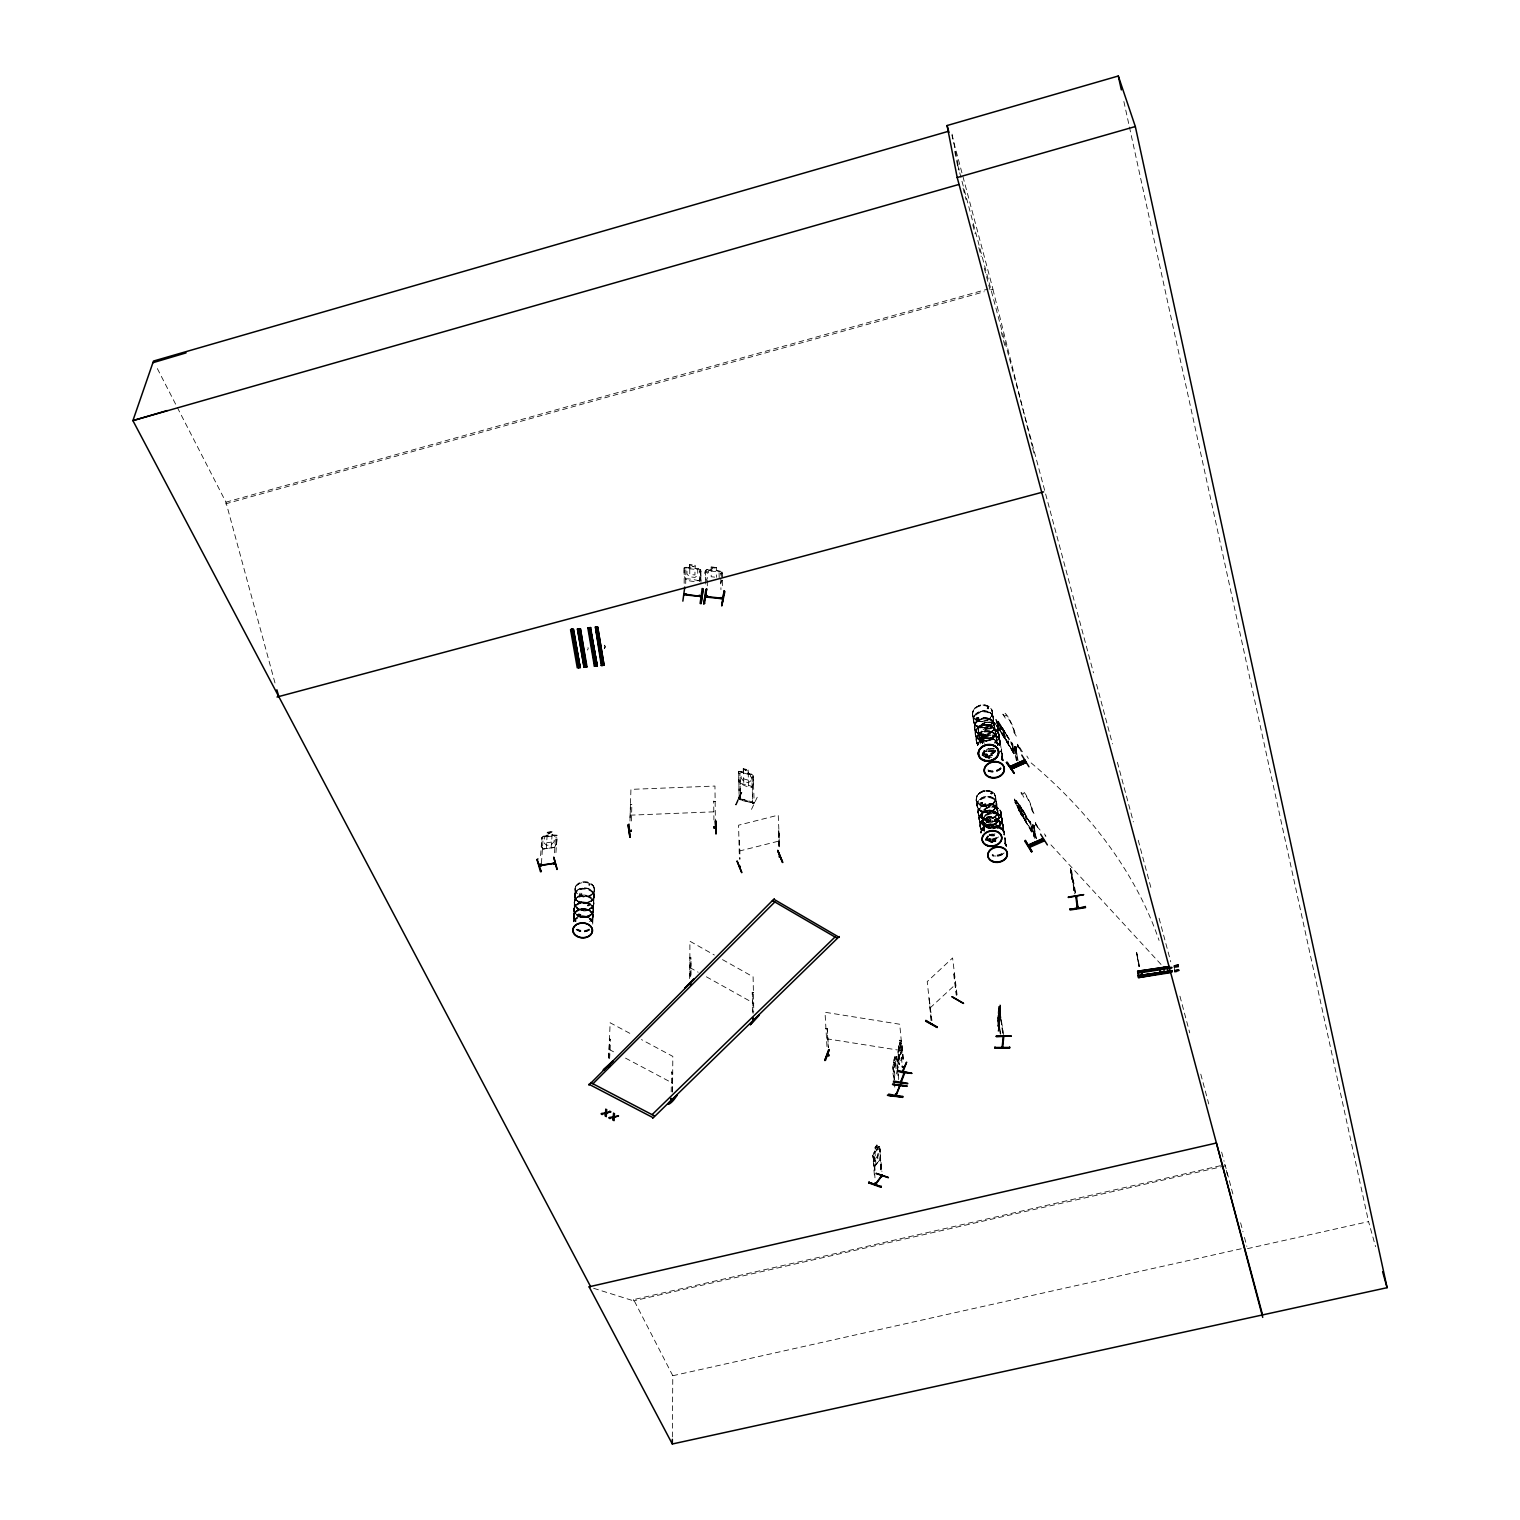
<?xml version="1.0" encoding="UTF-8"?>
<svg xmlns="http://www.w3.org/2000/svg" width="1520" height="1520" viewBox="0 0 1520 1520"><rect width="100%" height="100%" fill="white"/><g stroke="black" fill="none" stroke-linecap="round" stroke-linejoin="round"><path stroke-width="0.75" stroke-dasharray="5 3.75" d="M686.09 567.226L684.019 568.119L689.795 567.625L689.605 564.509L695.153 565.117L695.153 568.1M689.548 978.595L689.89 957.182L690.973 957.79L690.973 976.562M689.795 564.623L689.757 567.777L686.983 568.48L686.983 574.123L689.757 576.84L694.963 577.41L697.756 575.282L697.718 569.658L694.944 568.347L694.963 565.193M689.871 975.935L689.89 941.222L714.362 955.016M690.65 976.866L690.973 957.79M685.71 583.547L685.824 569.487L684.228 569.829L685.824 569.487M684.038 567.967L684 576.232L686.033 579.386L684.209 576.08M684.171 583.376L684.228 568.024M672.543 1092.158L672.828 1056.4L641.459 1039.566M672.353 1436.932L672.79 1375.733L633.631 1299.6L1225.044 1164.662L1233.423 1195.974M999.97 1008.995C1002.364 990.128 996.436 1049.199 998.716 1025.715L999.001 1028.166L1000.597 1013.707M671.175 1091.892L671.65 1071.999L672.695 1072.569L672.239 1092.462M998.507 1014.79L998.887 1022.276L999.457 1021.079M999.419 1014.904L1000.027 1004.777M1036.887 826.234L1040.991 831.155M1225.329 1165.878L633.593 1300.835L633.631 1299.6M999.628 1019.54L999.248 1011.921L998.393 1020.87M1019.806 747.517L1023.245 753.141M1030.94 830.148L1032.213 830.927L1030.313 822.567M631.427 820.99L631.864 804.479L630.42 804.536L629.945 820.591M901.588 1043.423L897.978 1051.422L899.156 1064.627L902.291 1056.666L902.405 1052.22M1032.289 831.725L1030.028 821.199L1030.978 831.117M629.983 821.028L630.933 789.374L714.951 786.049L715.369 819.907M897.37 1069.719L897.389 1065.292M608.836 1057.863L610.109 1022.751L633.099 1035.082M609.615 1058.737L610.603 1039.471L609.52 1038.882L608.532 1058.167M1013.517 753.73L1013.042 752.02M1013.479 752.951L1002.079 734.312L1014.239 753.407M1013.517 752.552L1012.035 744.344L1013.688 753.768M592.705 924.141L592.99 918.004L592.439 919.714M593.066 916.769L593.617 904.476A9.633 7.334 2.7 0 0 580.013 896.838A9.633 7.334 2.7 0 0 578.455 909.473A9.633 7.334 2.7 0 0 593.617 904.476M593.94 897.237A9.595 7.334 2.8 0 1 578.835 902.234A9.595 7.334 2.8 0 1 580.393 889.618A9.595 7.334 2.8 0 1 593.94 897.237L593.693 903.26A9.633 7.334 2.8 0 1 578.512 908.257A9.633 7.334 2.8 0 1 580.07 895.622A9.633 7.334 2.8 0 1 593.655 903.26L593.598 901.379M575.567 886.464L580.678 882.36A9.538 7.315 2.8 0 1 594.263 890.017L594.016 896.04A9.595 7.334 2.8 0 1 578.911 901.018A9.595 7.334 2.8 0 1 580.45 888.402A9.595 7.334 2.8 0 1 593.997 896.04L593.921 894.159M588.734 905.502L587.575 905.445M589.076 885.286L590.045 884.526M999.381 1014.657L999.438 1022.39L1000.331 1013.764M578.797 915.249C577.961 912.228 582.483 915.648 579.69 915.173M579.709 893.228L580.298 894.501M573.667 916.275L573.344 922.412A9.728 7.353 2.6 0 1 582.635 915.895A9.728 7.353 2.6 0 1 592.61 922.222M573.762 915.04L574.408 902.747L574.522 904.647M574.503 901.531L574.807 895.508M574.902 894.311L575.263 888.288M555.94 852.625L557.137 835.221L551.95 834.898M556.605 843.961L557.175 835.354M554.534 852.815L555.446 836.988L556.947 837.216L555.446 836.988M551.114 847.913L552.349 831.573L547.276 832.276L547.086 835.601L541.899 837.292L540.512 856.957M546.345 848.559L547.276 832.276M972.477 712.139C970.767 723.672 990.128 724.489 992.408 714.248M541.443 863.379L543.077 838.736L541.69 838.926L543.077 838.736M973.503 717.953L974.377 726.902L974.529 724.888M978.785 717.687L978.12 719.682L976.182 718.276M975.194 734.122L975.346 731.633M977.645 719.093L976.087 718.371M976.98 719.15L977.037 717.592M543.818 836.057L541.937 837.425L541.481 846.032L542.944 848.92M976.277 739.993L976.448 737.846M978.538 718.618L978.272 717.516L977.626 718.979M980.894 741.665L979.013 737.485L980.096 732.963M978.994 737.409L979.298 734.863M979.469 737.903L979.963 738.967M980.115 738.739L980.875 737.067M994.194 793.383C1003.485 815.024 959.196 804.346 982.775 791.008M999.02 745.712A9.994 7.999 -9.3 0 0 992.009 734.692A9.994 7.999 -9.3 0 0 980.172 743.812L980.343 741.817M980.951 737.295L981.122 738.948M981.825 735.509L982.585 734.578L981.901 735.832M976.999 805.657L977.17 803.605M981.445 737.466L981.445 739.328L979.374 738.948M983.649 735.832L982.376 734.939M977.322 803.206L977.151 805.22L976.429 799.824M982.452 735.775L983.649 734.103M978.329 810.255L978.158 812.269L977.303 806.303L977.816 808.203M983.668 736.06L983.763 734.635M988.456 707.636L988 708.966L987.772 707.769M978.994 819.47L979.127 817.114M980.837 803.738L981.483 802.427M988.076 708.567L987.848 707.503L987.107 708.529M988.304 708.396L987.658 707.598L988.19 708.738M979.906 825.911L980.989 821.655M980.039 825.455L980.21 823.422M986.176 755.991L985.834 754.623M981.844 802.465L981.996 803.814M981.255 830.623L980.951 833.112L982.034 828.856M987.221 755.516L985.853 754.072M986.898 755.839L986.499 754.129M983.858 822.624C989.216 823.821 978.595 826.861 982.927 819.223M991.819 728.289L990.147 728.118L991.762 727.567M982.737 823.365L984.466 825.702M990.546 727.7L991.61 727.434M983.991 823.916L983.326 822.909L982.775 823.973M983.649 828.723L983.953 826.291M992.37 714.248C993.947 707.085 984.903 703.057 979.108 705.47M985.359 819.47C989.197 815.062 987.829 823.65 985.473 819.071M992.769 725.268L993.966 724.489M985.131 823.593L984.352 822.453M993.244 720.898L993.567 718.333A10.165 8.208 -9.3 0 0 977.759 713.051A10.165 8.208 -9.3 0 0 978.937 727.225A10.165 8.208 -9.3 0 0 993.51 718.466M985.796 818.539L986.1 819.755M993.111 724.774L993.776 724.432M992.883 725.325L994.289 725.61L993.263 724.622M994.346 727.852L994.517 725.078M987.886 819.071L986.879 819.717M992.199 793.706L990.508 793.706L992.104 793.421M995.486 734.008L995.657 731.576M991.401 794.124L991.268 792.889M996.569 738.644L996.398 740.829L996.189 736.041L993.13 732.488M989.064 839.952L990.014 838.565M989.425 840.18L989.767 838.774M1139.601 966.378L1136.485 952.717L1139.24 966.568M1136.808 952.679L1138.176 962.027M982.49 723.52C1009.432 713.317 994.783 752.932 978.633 733.286M990.736 839.591L989.33 838.394M998.925 737.789L999.248 735.243M990.698 838.869L990.318 840.579L988.494 839.819M996.189 810.065L996.968 809.172M996.531 805.999L996.702 803.985M1001.243 750.956L1001.414 748.79L1002.117 754.585M996.683 804.118A9.747 7.657 -8.6 0 1 982.718 812.326A9.747 7.657 -8.6 0 1 981.616 799.121A9.747 7.657 -8.6 0 1 996.683 804.118L997.709 809.723L996.531 810.103M997.291 809.609L996.474 809.172M997.595 813.048L997.12 808.07M1002.117 757.739L1002.44 755.212M998.887 817.019L997.899 821.351L994.498 824.6M999.628 826.234L999.951 823.802M1001.148 815.214C1002.649 807.196 991.591 804.213 986.043 808.051M1001.186 813.314A9.69 7.6 -8.7 0 1 987.278 821.446A9.69 7.6 -8.7 0 1 986.195 808.336A9.69 7.6 -8.7 0 1 1001.186 813.314C1001.661 827.602 973.636 822.111 984.143 809.552M1002.041 821.978L1002.345 819.584M1003.295 827.051L1003.124 829.046L1003.447 826.652M1004.245 835.088L1004.435 833.055M1005.176 842.27L1004.986 837.786M896.078 1068.769L895.185 1058.927M1070.479 868.813L1075.381 893.855M1070.631 868.623L1071.695 871.435L1071.03 870.466M1000.046 1006.126L1000.198 1009.28C998.944 997.595 996.778 1022.808 998.678 1024.537L999.495 1009.755L998.279 1021.497M998.317 1029.477L999.248 1008.14L999.571 1014.486L1000.293 1013.422M998.279 1022.675L997.728 1026.209M872.765 1155.276L874.475 1166.657L879.814 1159.836L880.194 1155.485M1000.274 1034.018L998.526 1019.673L1000.768 1034.018M1002.687 1033.296L999.685 1010.04L1003.637 1034.531M999.039 1019.673L998.412 1020.642M1000.198 1010.04L999.571 1011.028M1031.529 831.326L1020.528 813.561L1032.251 831.003M1030.066 822.7L1019.122 804.954L1030.123 823.403M1013.555 752.381L1012.681 744.059L1012.092 745.218M699.352 570.969L700.891 571.121L699.352 570.969L699.409 582.255M699.048 580.735C669.275 574.18 698.478 587.252 700.568 577.866M700.872 580.659L700.701 569.791L694.963 568.195M699.029 580.887L700.758 577.885M707.579 581.552C705.109 578.816 702.582 570.836 707.389 569.449L711.151 569.962L711.113 566.96M707.237 571.824L705.641 572.147L707.237 571.824L707.218 579.101M707.351 569.601L705.413 570.437M716.433 567.587L710.923 566.827L711.132 570.114L708.377 570.817L708.434 576.441M720.746 573.287L722.266 573.458L720.746 573.287L720.936 589.608M716.319 570.513L722.038 572.28L720.195 570.931M720.537 583.053L722.171 580.374M898.491 1045.798L899.764 1058.87L901.341 1051.365L899.916 1042.416L897.845 1053.569L898.795 1064.646M999.533 1025.544L998.83 1028.09L999.381 1025.677M274.987 682.955L225.948 502.17L155.648 365.275M575.016 888.364L575.605 886.464M575.415 892.582L574.921 897.408L574.826 895.451M574.237 902.063L574.997 899.802L574.484 901.683M574.275 913.33L574.503 919.828M578.208 914.299L578.037 914.964A9.614 7.315 2.7 0 0 593.313 910.157A9.614 7.315 2.7 0 0 579.728 902.557A9.614 7.315 2.7 0 0 578.17 915.135M578.968 915.382L578.645 914.223M588.506 884.773L589.722 884.963M587.917 905.426L589.171 905.369M575.035 888.402C574.484 900.733 598.842 898.586 593.655 886.274M593.921 892.088L594.491 890.188M879.548 1146.802L878.598 1146.479L872.822 1155.371L874.551 1177.677M593.978 897.104L593.408 898.966L594.206 896.724A9.747 7.448 2.8 0 0 580.355 889.086A9.747 7.448 2.8 0 0 578.778 901.911A9.747 7.448 2.8 0 0 594.111 896.838M593.066 906.186L593.655 904.343M592.933 912.684L593.56 910.518M827.146 1028.869L825.873 1028.66L827.146 1028.869L828.305 1047.717M894.083 1059.877L894.729 1056.78M898.909 1046.843L899.574 1043.727M896.686 1056.666C890.853 1058.262 892.278 1092.158 897.408 1069.757M896.192 1056.552L895.337 1058.946L894.919 1055.45L892.829 1066.603L894.14 1079.903M900.182 1045.893L900.885 1043.442M893.475 1067.762L894.634 1079.979M897.351 1068.522L896.876 1058.623L898.187 1067.667M898.301 1054.747L899.27 1064.722M902.215 1045.608L903.488 1059.041M901.113 1040.611L899.84 1040.402L901.113 1040.611L902.88 1059.44M998.469 1021.288L999.058 1019.825C997.329 1038.464 1001.49 1010.192 999.229 1018.172L999.286 1012.016L998.811 1013.251M972.439 712.139L974.776 708.149L979.127 705.508M973.351 718.276L974.301 716.034M975.327 722.969L975.042 730.094M975.365 731.918L976.182 729.524M977.246 735.927L976.125 740.43L977.911 744.572M978.31 743.014L977.341 745.275A10.317 8.246 -9.2 0 1 988.114 737.903A10.317 8.246 -9.2 0 1 997.728 745.085M981.141 739.917L980.191 742.159A10.146 8.132 -9.3 0 1 992.104 734.958A10.146 8.132 -9.3 0 1 1000.065 744.097M984.732 735.376L983.459 736.573L981.977 735.699M992.446 722.817L993.396 720.575M982.148 755.155L983.079 752.932M993.529 729.752L994.46 727.51L993.643 729.619M985.454 754.623L985.739 755.839M995.467 733.742L993.149 738.017M994.631 736.117L995.486 733.742M996.531 740.487L995.581 742.729A10.279 8.246 -9.2 0 0 992.484 732.469A10.279 8.246 -9.2 0 0 979.355 733.951A10.279 8.246 -9.2 0 0 977.987 744.61M998.127 739.67L999.077 737.447M977.17 803.548L978.082 801.439M979.089 808.488L978.006 812.725L979.887 816.81M980.362 804.156L982.642 803.396M982.642 803.814L982.186 802.37M1002.25 757.435L1001.319 759.62A10.222 8.151 -9.2 0 0 1000.692 751.412M979.108 817.114C981.483 809.191 994.46 807.443 998.355 814.967M979.146 817.399L979.944 815.119M991.667 793.497L992.028 793.744M982.794 819.546L983.687 817.456M985.017 823.46L984.58 822.491M983.82 826.633L984.713 824.524M988.095 819.603L987.677 818.482M995.752 807.804L996.037 801.04M985.739 839.838L986.651 837.729M996.816 814.853L997.747 812.744M988.342 839.344L989.197 838.508L988.76 839.496M998.716 819.071L996.417 822.871M999.742 825.949L998.83 828.039A9.994 7.809 -8.6 0 0 995.828 818.349A9.994 7.809 -8.6 0 0 983.041 819.774A9.994 7.809 -8.6 0 0 981.692 829.882M1001.262 823.764L1002.079 821.807M1001.281 823.764L1002.155 821.712M1002.345 830.832L1003.257 828.78M1016.367 748.733L1015.227 749.284M739.879 773.737L738.72 772.939L739.879 773.737L740.525 799.71L739.005 799.273M741.855 792.452L736.212 804.935M738.663 771.419L739.157 799.33L754.034 803.51L752.761 802.275M751.868 777.138L753.407 777.119L751.868 777.138L752.685 803.187M739.252 799.501L738.511 771.324L743.546 771.78L743.242 768.626L748.201 769.918L748.448 785.897M748.068 773.243L750.557 774.991L750.728 780.881L748.353 782.724L743.755 781.394L741.209 778.145L741.057 772.255L743.394 771.628M740.487 783.465C767.068 788.918 740.183 788.975 738.701 779.817M748.144 770.032L748.239 773.186L753.236 775.58L754.186 803.548L739.385 797.905M752.495 802.389C760.171 803.225 741.285 801.781 739.347 798.893M751.507 809.362L757.226 797.24M753.502 784.073L753.065 775.58L751.564 774.098M554.648 847.172L556.396 843.847L554.819 847.4L542.83 849.053L541.31 846.07M752.02 786.923L753.331 783.997M720.404 582.939L722.019 580.184M575.244 892.848L576.517 891.062M574.845 900.068L576.118 898.282M581.818 894.843L580.963 893.114M574.104 913.577L575.377 911.791M574.978 919.163L573.686 920.949A9.88 7.486 2.6 0 1 582.616 916.199A9.88 7.486 2.6 0 1 591.983 920.74M578.094 914.394L578.284 914.128M578.664 915.097L578.759 914.052M580.811 915.097L578.987 915.857L579.956 915.211M587.955 904.875L587.841 905.977L589.057 905.578M580.735 915.496L580.773 914.28M592.306 900.486L593.579 898.7M591.964 907.725L593.864 903.963L592.895 899.726M574.769 912.627C578.778 918.574 589.304 918.802 592.971 912.399C589.38 919.809 576.004 918.878 573.99 910.708M873.582 1156.53L874.969 1177.829M880.688 1169.792L879.681 1148.645L881.923 1171.407M976.22 718.048L977.512 717.535M881.125 1169.944L880.099 1148.797M976.22 729.771L977.664 727.605M980.172 743.812L979.469 737.523M875.995 1164.51L874.608 1147.961L876.869 1145.073L877.116 1148.36M874.741 1148.018L877.002 1145.111M875.083 1151.324L873.316 1153.224M878.693 1146.669L877.192 1148.607L878.275 1148.208L878.769 1154.364L875.729 1161.185L874.38 1159.988L873.905 1153.813L874.988 1151.305M875.026 1152.369L877.135 1149.652M875.52 1158.525L877.629 1155.827M874.342 1166.619L879.814 1159.836M874.513 1166.467L879.757 1159.798M985.777 754.3L985.416 755.345M979.944 802.921L982.281 802.408M979.982 815.366L983.402 812.136A9.785 7.657 -8.6 0 1 998.659 817.171A9.785 7.657 -8.6 0 1 984.637 825.398A9.785 7.657 -8.6 0 1 983.535 812.174M1174.333 970.254L1178.893 969.57L1179.102 971.47L1174.58 972.154M993.396 803.035L994.821 801.249M994.574 813.409L993.605 813.694M995.163 813.96L993.852 813.409M1174.485 971.584L1179.026 970.748L1178.304 964.725L1174.162 965.352L1174.751 970.919M1179.026 970.748L1174.447 970.976M1030.028 821.313L1029.534 822.472L1030.75 822.282M610.603 1039.471L609.216 1039.186M752.191 992.541L753.578 992.845L752.191 992.541L752.78 1013.707M671.65 1071.999L672.391 1072.854M1016.215 759.905L1014.524 748.144M1034.797 836.893L1032.536 826.481M1034.132 827.013L1032.935 824.714L1033.467 827.146M930.069 1007.969L955.776 984.219M953.686 974.016L956.232 995.011M931.095 1020.737L928.986 996.93L931.931 1020.566M1011.427 743.185L1011.617 744.249L1012.054 743.128M1012.111 744.021L1012.814 744.971L1000.711 725.838L1012.719 744.23L1014.182 753.54L1002.592 734.084M983.136 822.719L984.105 822.32M999.02 1006.525L999.058 1008.653M999.267 1027.938L997.88 1020.395M588.107 905.35L589.095 905.217M978.386 718.751L977.398 719.283M977.664 727.605L982.072 724.964M982.509 723.558L979.07 726.921L978.576 733.267M977.702 727.871C982.471 723.14 992.237 722.76 995.125 729.695M983.877 735.965L984.618 734.578M984.409 735.946L982.148 735.946M975.726 735.965L978.709 739.385L983.497 741.285A10.127 8.132 -9.2 0 1 977.322 728.745A10.127 8.132 -9.2 0 1 994.289 728.631A10.127 8.132 -9.2 0 1 986.157 741.19L993.035 737.542M991.173 739.594L993.187 738.036M987.145 755.44L985.682 755.516M984.105 809.514L986.062 808.089A9.69 7.6 -8.7 0 1 1001.148 813.086L1002.041 818.938A9.709 7.581 -8.7 0 1 988.114 827.089A9.709 7.581 -8.7 0 1 987.031 813.979A9.709 7.581 -8.7 0 1 1002.041 818.938L1001.566 817.057M997.139 809.837L997.443 809.913A9.766 7.657 -8.6 0 1 983.573 818.216A9.766 7.657 -8.6 0 1 982.471 804.973A9.766 7.657 -8.6 0 1 997.595 809.989M996.436 822.89L992.18 825.645M1034.189 827.127L1036.355 838.565M547.257 835.677L544.635 837.102L544.217 843.106L546.573 845.329L551.323 844.683L554.059 841.738L554.458 835.753L551.988 835.031M579.595 902.633L575.662 905.027L573.857 908.979C575.035 903.26 582.103 901.265 587.119 902.823M985.72 720.841L988.076 719.739M999.077 728.346L999.913 730.759L997.918 721.069L1007.342 736.022L1008.539 743.375L1007.114 736.041M998.412 721.354L1007.342 736.022M996.588 722.665L995.885 719.359L1003.067 730.018L1005.67 737.466C1002.155 736.478 991.857 713.222 998.07 723.159M580.412 915.534L579.386 915.743M998.583 726.294L996.379 722.475M981.141 738.72L979.621 738.454M991.135 739.309L986.119 740.981L980.932 740.43M987.145 756.029L986.081 756.276M1012.111 743.109L1012.168 745.332L1001.224 725.61M981.597 804.061L982.243 802.731M983.383 812.098C988.171 809.343 995.695 809.837 998.374 815.271M1014.486 799.007L1018.21 808.583L1023.986 816.411L1021.421 809.039L1014.429 799.292L1016.766 802.541M1014.847 802.237L1026.779 822.168L1025.525 814.682L1016.424 800.508L1018.609 810.179M1021.326 751.773L1017.393 744.344L1019.35 748.6L1019.502 746.947M1015.303 747.821L1015.493 748.885L1014.942 746.377L1018.172 760.323M1017.64 745.807L1017.792 744.173M1015.759 747.441L1014.163 748.163L1014.923 749.417L1016.538 748.695L1015.721 747.175L1017.83 759.183M1013.194 748.657L1018.742 746.377M986.499 818.444L986.461 819.983M1017.127 805.79L1017.64 807.899M987.164 819.983L986.993 818.273M1023.112 810.103L1025.525 814.682M989.007 828.191C993.776 825.474 1001.243 825.949 1003.922 831.326C1001.547 825.664 993.738 825.113 988.969 827.906A9.785 7.619 -8.6 0 1 999.894 827.298A9.785 7.619 -8.6 0 1 1004.055 834.917M1030.294 823.536L1019.616 804.726M1031.757 832.162L1021.022 813.333M1035.31 822.757L1039.129 829.863M1035.576 824.239L1035.709 822.586M1031.339 827.089L1036.621 824.486L1031.377 827.07M1033.752 825.797L1032.118 826.234L1032.916 827.678C1035.139 823.802 1031.605 836.589 1034.892 839.059M1036.184 838.793L1033.619 825.892L1035.424 837.596M738.606 771.552L751.507 774.231M225.948 502.17L988.038 289.028M225.473 503.88L984.181 291.764M991.04 289.845L992.921 289.332L992.598 287.755L951.9 135.204M739.195 851.086L779.361 840.959M778.772 846.583L778.753 830.357L778.924 847.001M739.48 840.275L740.088 859.104M672.79 1375.733L1244.861 1247.939M1247.464 1248.642L1368.551 1221.605L1375.581 1246.666M982.11 725.268L987.411 724.622M980.267 737.618L981.388 737.865M982.756 790.97L990.318 790.913L994.175 793.364M586.397 896.686L588.81 896.173M579.595 902.614C584.763 900.923 592.135 902.88 593.446 908.77M987.145 819.755L985.53 819.622M989.615 825.949L992.142 825.398M980.704 823.308L984.599 825.759L992.18 825.683M1070.745 871.644L1071.486 874.912M1071.676 877.534L1072.227 879.852L1070.384 867.939L1075.191 893.361M1074.051 890.473C1069.966 862.562 1076.103 900.809 1073.614 888.307M1073.12 881.771L1072.132 878.37M1136.485 952.717L1137.777 957.334M1138.385 962.559L1138.917 966.625M1173.896 965.77L1178.304 964.725M1173.934 966.017L1178.475 965.067L1178.665 966.986M1174.029 966.606L1178.551 965.865M1174.01 966.853L1178.57 966.112L1174.048 967.1M1174.143 967.689L1178.665 966.948M1174.371 970.501L1178.893 969.57M1174.447 971.337L1178.969 970.273M547.485 832.485L552.216 831.839M543.875 836.152L556.985 835.411M547.181 836.76L551.912 836.095M546.763 842.745L551.513 842.099M630.154 815.176L715.255 811.775M713.678 801.211L715.141 801.591L713.678 801.211L713.925 819.964M984.124 806.094L986.67 806.075M989.653 826.196L984.561 825.474L980.666 823.023M977.493 717.345L978.557 718.428M986.062 756.466L987.544 754.395M999.001 1006.373L997.842 1018.191L998.83 1028.166L997.728 1020.395M1000.122 1011.598L1000.331 1018.419M738.967 798.323L740.563 798.228M686.071 567.378L698.839 568.765M707.427 569.715L720.176 571.102M714.666 577.125L711.208 576.745L711.132 571.121L716.319 571.672L716.395 577.315M826.633 1038.768L902.234 1050.719M896.724 1056.514L898.719 1078.801M898.605 1062.423L899.308 1064.665M894.121 1062.1L894.976 1079.067M740.297 798.836L752.685 801.971M740.316 799.786L740.069 773.319M581.4 896.249L583.87 896.724M990.147 841.415L992.598 841.928M986.328 839.287L992.636 842.213A9.804 7.619 -8.6 0 1 986.48 839.287M977.322 719.587L976.163 718.58M987.373 724.356L993.947 727.776M743.679 778.867L748.277 780.178M743.527 772.958L748.106 774.288M593.617 1288.295L633.593 1300.835M879.624 1146.65L881.505 1171.255M587.119 902.88L589.399 903.792M988 840.427L990.204 841.662M985.112 820.496L987.24 821.484M983.478 823.859L984.333 825.55M995.847 807.006L997.975 807.994M980.97 740.734L976.98 738.15M609.14 1049.446L615.277 1052.695M625.518 1058.129L672.6 1083.133M689.871 967.613L698.136 972.211M706.382 976.809L753.863 1003.295M722.513 959.614L753.103 976.828L753.787 1011.959M689.567 957.486L690.65 958.113M1015.759 747.745L1017.469 759.183M1018.21 807.12L1019.996 808.678C1010.553 792.11 1027.786 817.019 1020.984 810.198L1023.644 816.392L1018.172 807.272M589.38 903.83L592.667 906.851M986.29 839.002L988.057 840.674M998.906 814.188L1002.326 819.489A9.842 7.695 -8.7 0 1 988.114 827.602A9.842 7.695 -8.7 0 1 987.012 814.302A9.842 7.695 -8.7 0 1 1002.231 819.337M996.436 818.33L998.184 819.793M994.441 805.182L997.367 808.488L996.208 806.683M993.377 798.133L995.087 799.596M985.34 756.219L985.321 755.459M984.542 756.542L982.737 754.756A10.07 8.037 -9.2 0 0 989.273 757.815M980.761 741.513L982.547 743.052M974.985 724.679L976.79 726.218M977.816 733.172L974.795 729.695M996.816 736.516L999.799 739.974L1000.046 744.724A9.994 7.999 -9.3 0 0 992.199 735.851A9.994 7.999 -9.3 0 0 980.514 742.881M994.232 739.556L996.056 741.114M999.628 744.477L995.657 741.912A10.032 7.999 -9.2 0 1 999.419 744.363M997.918 743.261L999.685 744.762A10.07 8.037 -9.2 0 0 995.619 742.273A10.279 8.246 -9.2 0 0 992.427 732.108A10.279 8.246 -9.2 0 0 979.298 733.59A10.279 8.246 -9.2 0 0 977.93 744.249M991.097 719.53L992.883 721.088M995.714 729.581L997.5 731.12M989.995 712.614L991.8 714.172M1050.966 844.873L1162.173 965.675M592.249 884.602L593.598 886.274L588.126 882.284L580.678 882.303A9.538 7.315 2.8 0 0 579.234 894.995A9.538 7.315 2.8 0 0 594.263 890.017M980.495 828.077L981.787 830.015M979.469 821.237L980.723 823.27L978.956 819.204M1004.758 842.973L1006.031 844.911M1005.86 844.721L1004.739 842.992A9.823 7.6 -8.6 0 1 1006.278 846.412L1005.347 840.427M978.88 809.761L977.037 805.752M999.172 826.861L1000.464 828.818A10.032 7.809 -8.5 0 0 988.988 824.277A10.032 7.809 -8.5 0 0 980.989 832.979M1001.604 822.586L1003.428 826.557M998.07 819.679L999.362 821.636M994.992 799.482L996.303 801.439M1018.476 810.179L1026.779 822.168L1025.316 814.72M976.942 738.131L975.175 733.837L975.745 736.231M976.714 742.672L978.063 744.743M973.769 722.76L975.137 724.831M995.904 740.962L997.823 745.218M997.614 744.724L996.569 738.796M1000.711 751.108L1001.889 752.97M1001.661 757.986L1003.01 760.076A10.26 8.151 -9.2 0 0 1001.775 758.157M998.45 737.903L999.59 739.746M994.783 733.894L996.151 735.984M996.284 720.803L997.386 723.919M991.648 714.02L992.997 716.091M1000.103 730.626L1008.539 743.375L999.932 730.702M992.75 720.936L994.099 723.026M997.538 731.158L998.678 733.02M997.348 730.949L998.925 734.654L998.051 729.41A9.88 7.942 -9.3 0 1 983.877 737.922A9.88 7.942 -9.3 0 1 982.756 724.185A9.88 7.942 -9.3 0 1 998.032 729.429M1034.493 826.994L1033.695 825.531L1035.709 837.748M1032.536 824.885L1033.847 826.975M1019.749 805.6L1030.788 823.327M1021.174 814.207L1032.251 831.953L1030.617 822.339M1044.487 833.891L1045.95 836.247M1035.956 824.068L1037.609 826.728M1002.079 734.312L1013.479 753.027M1017.393 744.344L1019.749 748.41M1014.543 746.567L1015.892 748.695M1026.855 756.048L1028.375 758.518M575.244 906.3L574.256 902.158M578.132 914.85L578.151 915.249A9.69 7.372 2.7 0 0 593.37 910.328A9.69 7.372 2.7 0 0 579.69 902.652A9.69 7.372 2.7 0 0 578.113 915.344M574.769 896.99L575.643 899.042M579.234 894.216L580.849 895.28L581.97 893.912M592.249 913.216L593.123 915.306M594.092 894.577L593.218 892.487L593.94 894.368M873.449 1164.073L874.475 1166.657M1013.308 748.638L1018.533 745.997M542.83 849.053L554.819 847.4M957.467 164.331L1093.469 672.828M1096.528 684.285L1112.469 743.907M1117.39 762.261L1133.331 821.883M1138.233 840.237L1151.723 890.682M1159.076 918.194L1170.742 961.78M1179.938 996.17L1189.742 1032.859M1200.781 1074.146L1208.761 1103.957M1221.643 1152.103L1224.094 1161.28M1240.605 1222.821L1242.999 1231.77M1244.462 1237.451L1246.856 1246.4M963.053 188.176L966.074 199.595M972.743 224.713L975.156 233.852M978.804 247.551L981.217 256.69M984.257 268.109L990.318 290.928M1001.224 332.044L1005.461 348.023M978.329 813.276L978.823 815.271M980.704 828.419L980.21 826.481L981.084 832.542A9.88 7.695 -8.6 0 1 988.95 823.973A9.88 7.695 -8.6 0 1 1000.198 828.4M979.925 826.006L980.438 828.001M982.642 821.75L983.421 824.163M976.144 799.387L976.657 801.363M983.668 828.818L984.447 831.25M1002.649 824.125L1003.124 826.044L1002.212 820.135M1004.435 833.017L1003.922 831.041L1004.435 833.321A9.804 7.619 -8.6 0 0 998.887 827.412A9.804 7.619 -8.6 0 0 989.14 828.495M979.298 737.979L979.811 740.012M998.393 814.986L998.906 817.266M999.419 821.712L999.913 823.707M999.134 821.237L999.609 823.194L997.766 811.186A9.785 7.657 -8.6 0 0 982.642 806.17A9.785 7.657 -8.6 0 0 983.744 819.394A9.785 7.657 -8.6 0 0 997.766 811.186M976.961 743.09L976.467 741.019L977.341 746.966M982.129 738.15L980.742 737.143L981.54 738.226M992.921 289.332L1032.118 445.854M1032.688 448.153L1034.417 455.05M995.144 729.429L995.714 731.823L995.144 729.733M995.885 735.585L996.379 737.656L994.517 725.819A10.051 8.094 -9.2 0 0 978.956 720.499A10.07 8.113 -9.2 0 0 980.115 734.483A10.07 8.113 -9.2 0 0 994.536 725.819A10.07 8.113 -9.2 0 0 978.956 720.48A10.051 8.094 -9.2 0 0 980.115 734.464A10.051 8.094 -9.2 0 0 994.517 725.819M997.69 726.864L998.203 728.935M998.735 733.077L999.229 735.148M999.552 739.575L1000.027 741.608M992.75 715.711L993.548 718.257A10.165 8.208 -9.3 0 1 978.88 726.883A10.165 8.208 -9.3 0 1 977.721 712.709A10.165 8.208 -9.3 0 1 993.453 718.105M1001.604 752.533A10.089 8.037 -9.2 0 1 1001.11 758.727A10.051 8.018 -9.2 0 0 1001.585 752.552L1002.421 755.117M993.852 722.627L994.65 725.192A10.203 8.208 -9.2 0 1 979.925 733.818A10.203 8.208 -9.2 0 1 978.766 719.625A10.203 8.208 -9.2 0 1 994.555 725.04M1226.355 1170.4L1227.894 1177.183M1123.869 101.517L1128.942 124.697M1129.436 127.015L1368.551 1221.605M1073.785 888.288L1074.222 890.435M1137.454 957.372L1139.297 966.416M952.09 134.159L959.177 170.126M954.769 151.449L956.118 158.384M956.574 160.702L958.398 169.936M1071.543 870.39L1075.723 893.266M1070.441 869.345L1070.84 871.359M1071.524 875.976L1074.849 893.931M1032.935 824.714L1033.106 825.797M1032.46 826.367L1034.436 838.318M1014.942 746.377L1015.113 747.441M1014.923 749.113L1017.146 760.779M1014.448 748.03L1016.709 760.684M1071.866 876.451L1072.588 880.935M1015.645 801.591L1015.968 803.51M1014.581 799.235L1015.208 802.313M999.096 735.794L1000.046 741.57M1000.217 742.748L1001.091 748.22M1002.288 755.763L1003.238 761.672M992.294 711.968A9.956 8.056 -9.3 0 1 978.044 720.556A9.956 8.056 -9.3 0 1 976.885 706.648A9.956 8.056 -9.3 0 1 992.294 711.968L993.244 717.725A10.013 8.075 -9.3 0 1 978.899 726.351A10.013 8.075 -9.3 0 1 977.74 712.405A10.013 8.075 -9.3 0 1 993.225 717.725M993.415 718.884A10.013 8.075 -9.3 0 1 979.07 727.51A10.013 8.075 -9.3 0 1 977.911 713.564A10.013 8.075 -9.3 0 1 993.415 718.884L994.346 724.66A10.051 8.094 -9.3 0 1 979.944 733.305A10.051 8.094 -9.3 0 1 978.785 719.321A10.051 8.094 -9.3 0 1 994.327 724.66M1071.334 874.912L1071.79 877.876M1003.295 827.203L1004.302 833.815A9.766 7.581 -8.6 0 0 991.477 827.849M995.581 797.088A9.69 7.619 -8.7 0 1 981.711 805.258A9.69 7.619 -8.7 0 1 980.59 792.091A9.69 7.619 -8.7 0 1 995.581 797.088L996.531 802.94A9.747 7.657 -8.6 0 1 982.547 811.148A9.747 7.657 -8.6 0 1 981.445 797.943A9.747 7.657 -8.6 0 1 996.512 802.94M999.78 824.353L1000.711 830.357M999.305 1006.126L1000.597 1013.859L999.438 1006.221M978.291 731.063L979.146 736.858M998.754 1016.405L999.21 1019.445M972.515 714.191L973.351 719.967M974.529 728.08L976.296 739.879M981.939 815.214L982.775 821.104M982.927 822.282L983.801 828.172M979.165 818.9L979.298 819.945M978.329 813.352L980.058 825.341M999.685 1010.04L1003.124 1034.531M998.526 1019.673L1000.388 1033.049M1071.03 872.423L1071.866 877.553M999.02 1014.866L999.419 1017.906M998.032 1024.993L998.279 1026.931M957.068 994.84L952.584 957.961L927.219 981.616L931.494 1020.965M954.123 973.617L956.631 995.239M903.013 1059.079L899.726 1024.233L825.018 1012.263L827.013 1047.508M899.973 1040.041L902.044 1063.943M898.795 1054.823L899.631 1063.791M897.56 1070.764L898.377 1079.751M895.85 1066.128L895.28 1060.01L894.121 1063.164L894.672 1069.282M894.349 1082.145L894.938 1088.89M876.869 1145.073L878.104 1161.793M874 1156.682L875.064 1170.248M631.864 804.479L630.42 804.536M827.279 1028.508L828.438 1047.337M573.895 908.713L573.971 910.974M573.686 916.199L573.781 918.175M594.111 894.672L594.187 896.629A9.747 7.448 2.8 0 1 578.797 901.531A9.747 7.448 2.8 0 1 580.374 888.725A9.747 7.448 2.8 0 1 594.13 896.458M593.465 908.504L593.541 910.765L593.408 908.808M592.971 914.888L591.356 921.215A9.842 7.467 2.7 0 0 589.722 911.107A9.842 7.467 2.7 0 0 576.422 911.259A9.842 7.467 2.7 0 0 575.814 921.348M779.608 846.83L778.24 815.138L738.587 825.189L739.404 859.275M778.753 830.357L779.456 846.431M752.058 776.72L752.761 803.301M752.514 992.237L753.103 1013.384M743.413 768.778L743.831 784.567M743.299 768.493L743.318 771.761M722.057 572.109L722.171 578.189M722.304 580.735L722.437 587.518M721.867 572.128L722 580.336M719.169 577.619L719.074 571.976L716.3 570.665L716.452 567.435M707.313 580.849L707.313 588.126M705.432 570.285L705.85 587.461M700.891 571.121L700.948 582.426M700.53 569.81L700.549 578.018M1031.149 762.926A470.744 338.086 15.8 0 1 1159.057 940.424M995.201 751.925A10.165 8.113 -9.2 0 1 980.97 753.54M979.963 742.083A10.165 8.113 -9.2 0 1 994.251 740.468M995.999 741.969A10.165 8.113 -9.2 0 1 997.177 743.812M995.258 751.602A10.317 8.246 -9.2 0 1 980.799 753.217M977.455 745.579A10.317 8.246 -9.2 0 1 978.31 743.489M979.773 741.589A10.317 8.246 -9.2 0 1 990.812 738.53A10.317 8.246 -9.2 0 1 997.785 745.446M995.03 750.747A10.146 8.113 -9.2 0 1 980.799 752.343M977.493 744.819A10.146 8.113 -9.2 0 1 986.727 737.713A10.146 8.113 -9.2 0 1 996.987 742.634M995.201 751.222A10.317 8.246 -9.2 0 1 982.984 753.92M978.177 744.952A10.127 8.113 -9.2 0 1 979.526 734.445A10.127 8.113 -9.2 0 1 992.446 732.982A10.127 8.113 -9.2 0 1 995.562 742.995M977.987 743.755A10.108 8.113 -9.2 0 1 979.336 733.267A10.108 8.113 -9.2 0 1 992.275 731.804A10.108 8.113 -9.2 0 1 995.372 741.798M995.809 750.215A9.994 7.999 -9.3 0 1 983.744 750.291M982.528 743.014A10.127 8.113 -9.3 0 1 981.54 731.557A10.127 8.113 -9.3 0 1 995.771 729.961A10.127 8.113 -9.3 0 1 996.721 741.418M982.699 743.318A9.956 7.98 -9.3 0 1 982.319 731.5A9.956 7.98 -9.3 0 1 996.93 731.405A9.956 7.98 -9.3 0 1 994.726 743.242M982.49 742.653A10.108 8.113 -9.3 0 1 982.091 730.645A10.108 8.113 -9.3 0 1 996.93 730.55A10.108 8.113 -9.3 0 1 994.688 742.577M984.675 743.185A9.956 7.98 -9.3 0 1 981.008 731.462A9.956 7.98 -9.3 0 1 996.17 729.752A9.956 7.98 -9.3 0 1 994.536 742.064M980.286 742.463A10.146 8.132 -9.3 0 1 992.161 735.319A10.146 8.132 -9.3 0 1 1000.141 744.458M993.491 750.975A10.146 8.132 -9.3 0 1 985.777 751.032M993.434 750.614A10.146 8.132 -9.3 0 1 985.72 750.671M993.32 750.101A9.994 7.999 -9.3 0 1 985.739 750.158M991.8 757.302A10.032 7.999 -9.2 0 1 982.851 754.3M1000.958 768.854A10.108 8.037 -9.2 0 1 986.784 770.45M987.791 757.606A10.108 8.037 -9.2 0 1 990.147 756.542M1001.756 759.012A10.108 8.037 -9.2 0 1 1002.915 760.836M1001.015 768.512A10.26 8.151 -9.2 0 1 986.613 770.146M987.639 757.093A10.26 8.151 -9.2 0 1 992.636 755.421M1001.832 758.518A10.26 8.151 -9.2 0 1 1003.01 760.361M1000.768 767.657A10.089 8.037 -9.2 0 1 986.613 769.253M987.601 756.409A10.089 8.037 -9.2 0 1 995.163 754.756M1001.566 757.815A10.089 8.037 -9.2 0 1 1002.725 759.639M1000.939 768.151A10.26 8.151 -9.2 0 1 988.779 770.811M987.582 756.732A10.26 8.151 -9.2 0 1 995.258 755.041M989.311 758.062A10.07 8.037 -9.2 0 1 982.927 755.022M995.657 742.52A10.07 8.037 -9.2 0 1 999.571 745.047M986.898 757.853A10.032 8.018 -9.2 0 1 981.844 753.54M997.861 743.926A10.032 8.018 -9.2 0 1 999.59 745.408M1000.635 751.051A10.222 8.151 -9.2 0 1 1001.3 759.183M982.186 755.117A10.222 8.151 -9.2 0 1 984.504 751.165M986.499 749.626A10.222 8.151 -9.2 0 1 988.874 748.543M984.561 750.842A10.051 8.018 -9.2 0 0 982.281 754.718A10.089 8.037 -9.2 0 1 984.542 750.823M982.243 755.478A10.222 8.151 -9.2 0 1 991.553 748.334M998.526 836.95A10.032 7.809 -8.5 0 1 986.632 839.515A9.766 7.581 -8.6 0 0 992.75 842.479M981.198 831.288A10.032 7.809 -8.5 0 1 990.337 824.429A10.032 7.809 -8.5 0 1 1000.483 829.141M996.55 838.736A9.88 7.695 -8.5 0 1 986.765 839.819M981.426 831.725A9.88 7.695 -8.5 0 1 989.14 825.17A9.88 7.695 -8.5 0 1 999.248 827.868M996.36 837.52A9.88 7.695 -8.6 0 1 986.575 838.603M996.512 838.033A10.032 7.809 -8.5 0 1 986.575 839.154M983.402 830.433A9.842 7.676 -8.6 0 1 982.452 819.603A9.842 7.676 -8.6 0 1 996.284 818.045A9.842 7.676 -8.6 0 1 997.196 828.875M981.882 830.224A9.842 7.676 -8.6 0 1 983.212 820.268A9.842 7.676 -8.6 0 1 995.79 818.862A9.842 7.676 -8.6 0 1 998.792 828.324M983.364 830.946A9.994 7.809 -8.6 0 1 981.844 820.496A9.994 7.809 -8.6 0 1 995.049 817.646A9.994 7.809 -8.6 0 1 998.83 827.583M1001.091 813.067A9.633 7.543 -8.7 0 1 987.259 821.161A9.69 7.6 -8.7 0 1 986.157 808.108A9.633 7.543 -8.7 0 1 1001.091 813.067A9.69 7.6 -8.7 0 1 987.24 821.218A9.633 7.543 -8.7 0 1 986.176 808.127M990.622 828.476A9.842 7.695 -8.7 0 1 984.599 816.696A9.842 7.695 -8.7 0 1 1001.091 816.544A9.842 7.695 -8.7 0 1 993.168 828.438M988.323 828.267A9.69 7.562 -8.7 0 1 985.872 816.107A9.69 7.562 -8.7 0 1 1001.395 817.589A9.69 7.562 -8.7 0 1 993.225 828.742M983.972 829.369A9.728 7.581 -8.7 0 1 995.505 820.686A9.728 7.581 -8.7 0 1 1002.307 831.117M994.289 835.829A9.728 7.581 -8.7 0 1 989.368 835.354M989.064 827.849A9.709 7.562 -8.6 0 1 999.837 827.184A9.709 7.562 -8.6 0 1 1003.941 834.746M995.106 841.358A9.709 7.562 -8.6 0 1 986.442 838.527M984.276 830.908A9.88 7.695 -8.7 0 1 994.194 820.097A9.88 7.695 -8.7 0 1 1002.383 830.756M994.232 835.525A9.88 7.695 -8.7 0 1 989.235 835.05M984.219 830.547A9.88 7.695 -8.7 0 1 994.137 819.736A9.88 7.695 -8.7 0 1 1002.326 830.395M994.175 835.164A9.88 7.695 -8.7 0 1 989.197 834.689M984.295 830.091A9.728 7.581 -8.7 0 1 994.08 819.432A9.728 7.581 -8.7 0 1 1002.136 829.939M994.099 834.632A9.728 7.581 -8.7 0 1 989.197 834.157M995.144 841.586A9.785 7.619 -8.6 0 1 986.404 838.736M1004.093 852.967A9.975 7.733 -8.6 0 1 992.256 855.513M991.097 842.175A9.975 7.733 -8.6 0 1 995.98 840.579M1004.91 843.486A9.975 7.733 -8.6 0 1 1006.05 845.234M1002.117 854.734A9.823 7.6 -8.6 0 1 992.389 855.817M991.249 842.688A9.823 7.6 -8.6 0 1 996.056 841.111M1004.834 843.98A9.823 7.6 -8.6 0 1 1005.955 845.709M1001.946 853.518A9.823 7.6 -8.6 0 1 992.199 854.601M991.059 841.472A9.823 7.6 -8.6 0 1 995.866 839.914M1002.098 854.031A9.975 7.733 -8.6 0 1 992.199 855.133M991.04 841.795A9.975 7.733 -8.6 0 1 995.923 840.199M1004.853 843.106A9.975 7.733 -8.6 0 1 1005.993 844.873M1004.853 838.489A9.785 7.6 -8.6 0 1 1005.176 842.422M986.043 840.598A9.785 7.6 -8.6 0 1 994.973 833.91M1004.872 837.653A9.937 7.714 -8.6 0 1 1005.195 841.643M985.777 839.781A9.937 7.714 -8.6 0 1 988.038 836.038M1005.157 839.211A9.785 7.6 -8.6 0 1 1004.986 841.206M985.872 839.382A9.785 7.6 -8.6 0 1 988.095 835.696M1004.929 838.033A9.937 7.714 -8.6 0 1 1005.252 842.004M985.834 840.161A9.937 7.714 -8.6 0 1 988.095 836.418M990.033 834.955A9.937 7.714 -8.6 0 1 992.351 833.929M604.409 645.202A5.624 3.116 -8.8 0 1 604.257 648.356M604.466 645.487A5.624 3.116 -8.8 0 1 604.314 648.641M588.012 647.596A5.624 3.116 -9 0 1 587.309 650.047M589.285 929.955A9.88 7.486 2.6 0 1 575.415 928.72M573.705 921.329A9.88 7.486 2.6 0 1 582.578 916.579A9.88 7.486 2.6 0 1 591.964 921.12M589.171 930.297A9.728 7.372 2.6 0 1 575.51 929.081M573.819 921.804A9.728 7.372 2.6 0 1 582.578 917.13A9.728 7.372 2.6 0 1 591.793 921.595M589.228 929.043A9.728 7.353 2.6 0 1 577.429 929.176M575.909 921.69A9.69 7.353 2.7 0 1 576.498 911.772A9.69 7.353 2.7 0 1 589.589 911.62A9.69 7.353 2.7 0 1 591.242 921.538M589.304 929.575A9.88 7.486 2.6 0 1 577.315 929.708M575.833 920.968A9.842 7.467 2.7 0 1 576.441 910.879A9.842 7.467 2.7 0 1 589.741 910.727A9.842 7.467 2.7 0 1 591.413 920.797M589.589 921.671A9.69 7.353 2.7 0 0 590.843 911.335A9.709 7.372 2.7 0 0 577.182 910.1A9.709 7.372 2.7 0 0 575.947 920.474A9.69 7.353 2.7 0 1 577.201 910.119A9.69 7.353 2.7 0 1 590.843 911.335A9.709 7.372 2.7 0 1 589.589 921.69M1045 835.867A1.957 1.178 -31.8 0 1 1045.722 836.038M689.757 568.784L689.757 574.427L694.963 574.978L694.944 569.354L689.757 568.784M690.688 565.383L694.013 566.751L690.688 565.383M551.323 832.485L548.207 833.967L551.323 832.485M1005.328 737.276L999.742 727.719L1001.547 729.429C991.648 711.759 1010.002 739.442 1002.592 731.044L1005.328 737.276M900.125 1046.957L898.947 1050.13L899.517 1056.248L900.695 1053.075L900.125 1046.957M741.095 792.718L735.471 804.878L741.095 792.718M876.47 1146.308L875.197 1149.139L876.47 1146.308M1072.227 876.964L1072.816 881.505L1072.227 876.964M715.331 568.062L712.025 567.701L712.025 568.708L715.35 569.069L715.331 568.062M989.273 758.081L984.504 756.238L989.273 758.138M1033.98 813.561L1031.32 809.267L1032.251 810.768A10.906 2.071 66.2 0 0 1026.475 796.651A10.906 2.071 66.2 0 0 1022.941 795.815L1023.872 797.297L1021.003 792.68L1021.934 794.181A13.053 2.489 66.2 0 1 1026.171 795.188A13.053 2.489 66.2 0 1 1033.068 812.079L1033.98 813.561M747.175 770.393L744.249 769.538L747.213 771.438L747.175 770.393M1016.31 736.136L1013.536 731.614L1014.505 733.191A11.191 2.052 65.9 0 0 1008.596 718.789A11.191 2.052 65.9 0 0 1004.872 717.459L1005.822 719.017L1002.858 714.153L1003.808 715.73A13.395 2.47 65.9 0 1 1008.292 717.326A13.395 2.47 65.9 0 1 1015.36 734.578L1016.31 736.136M1001.718 822.7L999.989 821.256L1001.68 822.681M1021.687 810.616L1017.469 804.023L1022.181 813.58L1021.687 810.616M1003.333 731.576L998.944 724.641L1003.808 734.502L1003.333 731.576M1006.297 846.45L1005.803 844.512L1006.278 846.45M979.982 734.179A10.203 8.208 -9.2 0 0 994.612 725.401A10.203 8.208 -9.2 0 0 978.804 719.986A10.203 8.208 -9.2 0 0 979.982 734.179M981.008 740.373A10.089 8.094 -9.2 0 0 995.448 731.709A10.07 8.075 -9.2 0 0 979.849 726.351A10.089 8.094 -9.2 0 0 981.008 740.373A10.07 8.075 -9.2 0 0 995.429 731.728A10.089 8.094 -9.2 0 0 979.849 726.37A10.07 8.075 -9.2 0 0 981.008 740.316A10.07 8.075 -9.2 0 0 995.41 731.671A10.07 8.075 -9.2 0 0 979.868 726.408A10.07 8.075 -9.2 0 0 981.008 740.373M980.932 739.936A10.089 8.094 -9.2 0 0 995.372 731.272A10.089 8.094 -9.2 0 0 979.773 725.952A10.089 8.094 -9.2 0 0 980.932 739.936M978.139 721.126A9.937 8.037 -9.3 0 0 992.37 712.538A9.937 8.037 -9.3 0 0 976.98 707.256A9.937 8.037 -9.3 0 0 978.139 721.126M980.951 739.898A10.032 8.056 -9.2 0 0 995.334 731.291A10.032 8.056 -9.2 0 0 979.811 725.971A10.032 8.056 -9.2 0 0 980.951 739.898M978.044 720.841A10.013 8.094 -9.3 0 0 992.389 712.196A10.013 8.094 -9.3 0 0 976.885 706.857A10.013 8.094 -9.3 0 0 978.044 720.841M976.923 729.714A10.089 8.094 -9.2 0 0 983.611 741.513A10.051 8.056 -9.2 0 1 976.961 729.733A10.051 8.056 -9.2 0 1 993.301 727.89A10.089 8.094 -9.2 0 1 988.779 740.943A10.051 8.056 -9.2 0 0 993.301 727.89A10.089 8.094 -9.2 0 0 976.923 729.714M983.782 737.637A9.956 7.999 -9.3 0 0 998.07 729.068A9.956 7.999 -9.3 0 0 982.642 723.786A9.956 7.999 -9.3 0 0 983.782 737.637A9.956 7.999 -9.3 0 0 998.07 729.068A9.956 7.999 -9.3 0 0 982.661 723.805A9.956 7.999 -9.3 0 0 983.782 737.637M1001.3 759.924A10.089 8.037 -9.2 0 0 1001.794 753.73A10.07 8.018 -9.2 0 1 1001.281 759.905M994.232 748.828A10.089 8.037 -9.2 0 0 982.433 755.896A10.07 8.018 -9.2 0 1 994.232 748.847M983.63 819.09A9.937 7.79 -8.6 0 0 997.861 810.749A9.937 7.79 -8.6 0 0 982.49 805.657A9.937 7.79 -8.6 0 0 983.63 819.09M984.58 824.923A9.766 7.638 -8.6 0 0 998.583 816.734A9.766 7.638 -8.6 0 0 983.478 811.737A9.766 7.638 -8.6 0 0 984.58 824.923M981.787 805.866A9.69 7.619 -8.7 0 0 995.676 797.696A9.671 7.619 -8.7 0 0 980.685 792.699A9.69 7.619 -8.7 0 0 981.787 805.866A9.671 7.619 -8.7 0 0 995.657 797.677A9.69 7.619 -8.7 0 0 980.685 792.699A9.671 7.619 -8.7 0 0 981.806 805.847M981.711 805.543A9.747 7.676 -8.7 0 0 995.676 797.316A9.747 7.676 -8.7 0 0 980.59 792.3A9.747 7.676 -8.7 0 0 981.711 805.543M982.604 812.041A9.899 7.771 -8.6 0 0 996.778 803.7A9.899 7.771 -8.6 0 0 981.464 798.608A9.899 7.771 -8.6 0 0 982.604 812.041M983.573 818.729A9.937 7.79 -8.6 0 0 997.804 810.388A9.937 7.79 -8.6 0 0 982.433 805.296A9.937 7.79 -8.6 0 0 983.573 818.729M982.547 811.68A9.899 7.771 -8.6 0 0 996.721 803.339A9.899 7.771 -8.6 0 0 981.407 798.247A9.899 7.771 -8.6 0 0 982.547 811.68M984.732 825.987A9.766 7.638 -8.6 0 0 998.735 817.779A9.766 7.638 -8.6 0 0 983.63 812.782A9.766 7.638 -8.6 0 0 984.732 825.987M984.637 825.683A9.842 7.695 -8.6 0 0 998.773 817.418A9.842 7.695 -8.6 0 0 983.535 812.383A9.842 7.695 -8.6 0 0 984.637 825.683M987.354 821.75A9.614 7.524 -8.7 0 0 1001.167 813.656A9.614 7.524 -8.7 0 0 986.29 808.735A9.614 7.524 -8.7 0 0 987.354 821.75M988.133 827.07A9.69 7.562 -8.7 0 0 1002.022 818.957A9.69 7.562 -8.7 0 0 987.05 813.998A9.69 7.562 -8.7 0 0 988.133 827.07M578.379 909.15A9.785 7.448 2.7 0 0 593.788 904.077A9.785 7.448 2.7 0 0 579.975 896.306A9.785 7.448 2.7 0 0 578.379 909.15M578.132 915.572A9.633 7.334 2.7 0 0 593.313 910.575A9.69 7.372 2.7 0 0 579.671 902.918A9.69 7.372 2.7 0 0 578.113 915.61A9.69 7.372 2.7 0 0 593.37 910.575A9.633 7.334 2.7 0 0 579.69 902.956A9.633 7.334 2.7 0 0 578.132 915.572M579.215 895.584A9.519 7.296 2.8 0 0 594.206 890.625A9.519 7.296 2.8 0 0 580.754 883.025A9.519 7.296 2.8 0 0 579.215 895.584M578.398 908.77A9.785 7.448 2.8 0 0 593.807 903.697A9.785 7.448 2.8 0 0 579.994 895.945A9.785 7.448 2.8 0 0 578.398 908.77M578.113 916.237A9.614 7.315 2.7 0 0 593.256 911.24A9.614 7.315 2.7 0 0 579.671 903.64A9.614 7.315 2.7 0 0 578.113 916.237M578.094 915.895A9.69 7.372 2.7 0 0 593.351 910.86A9.69 7.372 2.7 0 0 579.652 903.203A9.69 7.372 2.7 0 0 578.094 915.895"/><path stroke-width="1.5" d="M684.893 988.038L693.576 979.07M685.938 593.693L685.767 594.206M682.86 601.141L684.76 587.043M676.97 1095.654C660.079 1108.498 671.631 1105.819 676.875 1095.103M1262.588 1315.028L957.201 177.536L947.093 125.533L1118.302 76L1135.326 126.54L1387.095 1287.687L672.315 1444L672.334 1439.288M672.296 1100.062L670.985 1098.637M671.289 1098.352L670.985 1099.359M654.379 1115.851L590.577 1082.544M652.08 1114.654L835.012 937.004M588.905 1084.216L652.688 1117.485M629.793 830.604L631.256 831.193L631.275 829.996M613.092 1119.613L613.985 1120.658L614.251 1117.409L618.45 1115.623M628.995 824.087L629.983 837.254L628.083 824.676L629.888 837.121M618.45 1116.193L614.213 1116.668L614.479 1113.552M605.359 1115.604L606.252 1116.649L606.499 1113.4L610.717 1111.614M612.655 1061.72L603.212 1070.023L612.579 1061.169M613.073 1120.183L613.301 1116.288M609.045 1117.523L613.282 1116.858L613.567 1113.077M614.251 1117.409L614.232 1116.079M609.786 1065.919L609.482 1066.223M610.698 1112.184L609.767 1111.101M613.32 1117.599L609.995 1118.017M605.34 1116.193L605.549 1112.279M601.293 1113.514L605.53 1112.849L605.796 1109.068M606.499 1113.4L606.48 1112.07M609.748 1111.69L606.461 1112.659L606.727 1109.543M605.568 1113.59L602.262 1114.008M592.933 1083.779L774.839 901.968M1075.78 896.8L1076.54 897.769L1075.704 896.819M902.557 1097.402C875.786 1092.348 890.131 1097.497 902.728 1096.3M902.728 1096.927L888.668 1094.115M907.668 1083.76L893.38 1082.107M1009.641 1046.976L1009.641 1048.135L994.935 1047.964M994.992 1047.489L1009.698 1047.47M907.649 1083.266L893.532 1081.081M557.004 869.478L553.736 857.128L557.042 868.908M555.256 863.17L553.641 863.835L553.565 862.714M874.931 1183.339L875.007 1184.555L881.657 1175.815M541.044 864.082L541.424 865.621L539.714 865.792M541.139 865.659L541.234 864.177M537.947 858.933L537.035 859.598L540.512 871.796L541.405 871.112M539.657 864.405L541.329 865.127M539.942 864.234L539.866 865.773L554.914 863.151M925.642 1021.155L937.27 1027.501L925.851 1020.357M895.546 1095.635L899.954 1085.641L898.89 1085.869M899.859 1085.736L896.154 1095.616M903.811 1073.215L904.856 1072.417M994.935 1048.078L994.935 1046.919M996.322 1036.621L1011.161 1036.07L996.246 1036.032M1002.63 1047.508L1003.713 1037.153M1002.687 1047.356L1002.079 1046.539M739.347 866.761L740.335 866.267M1077.129 907.193L1078.041 908.086M699.561 596.486L699.295 595.137M701.138 596.505L684.399 594.111M701.062 603.516L703.152 589.057L701.081 603.573L700.131 603.459L702.221 588.468M703.779 603.801L705.869 589.323M706.629 589L704.539 603.459M705.736 595.574L706.002 597.17M707.294 596.581L707.294 595.574M721.126 598.709L720.974 597.474M723.938 591.337L724.888 591.451L721.772 605.777L724.052 590.881M881.315 1186.227L880.992 1187.291L868.68 1182.864M608.114 1066.204L609.444 1066.926M895.451 1095.692L895.622 1093.792M904.856 1072.626L900.98 1082.753L901.265 1080.91M741.703 872.689L737.029 860.966L741.741 872.252M1025.411 840.313L1031.586 851.77M1032.175 851.485L1025.354 840.845M1024.784 841.111L1031.529 851.865M828.571 1049.864L824.752 1060.504L829.179 1049.522M825.436 1060.466L829.16 1049.94M828.609 1055.849L827.545 1055.127M1006.411 762.489L1014.125 772.882M888.516 1095.255L902.785 1096.851M906.87 1085.964L892.563 1084.368L906.889 1085.983M895.812 1093.716L896.078 1095.787L895.717 1094.78M911.62 1073.443L897.465 1071.239L911.639 1073.234M903.925 1067.154L902.348 1066.907M901.854 1072.55L906.623 1062.176L902.633 1072.664M1003.257 1036.868L1002.117 1047.508M931.456 1023.986L931.798 1024.328M875.425 1182.712L875.425 1184.707L881.866 1175.777M925.87 1020.87L937.213 1026.95M881.182 1176.442L881.847 1174.675M1170.039 972.743L1138.385 977.645L1172.205 971.413L1138.157 975.688L1172.11 970.596M713.944 827.887L715.597 827.298M715.578 827.792L713.982 827.355L715.464 827.735M541.234 871.587L537.111 859.522M539.885 865.26L555.104 863.189M684.874 988.437L694.032 979.317M612.541 1061.568L603.801 1070.194M868.661 1182.959L869.003 1181.895M888.402 1177.734L876.014 1173.364L888.269 1177.354M722.893 598.329L705.926 596.505L706.116 595.46M722.817 598.823L705.66 596.98M629.641 830.737L631.085 831.174M588.867 1085.09L774.307 898.7M690.783 984.257L691.106 983.953M652.688 1118.34L839.23 936.548M1016.975 764.294L1017.849 765.263M1018.856 764.807L1018.229 763.8M753.141 1019.008L754.471 1019.749M750.329 1024.708L759.012 1014.98M750.31 1024.651L759.05 1015.436M1035.215 842.973L1035.538 843.79M951.957 996.835L963.566 1003.428L952.204 996.721M881.809 1176.651L881.581 1174.827M875.558 1184.612L875.007 1183.358M1018.932 764.921L1018.153 763.667M589.684 627.76L587.822 627.893L594.358 666.102L597.284 665.817L590.159 627.475L597.246 665.855M596.543 665.684L594.358 666.102M601.141 665.513L604.067 665.247L597.683 627.057L595.897 627.247L602.3 665.437L603.421 664.924L597.113 626.905L595.384 626.886L601.312 665.513M572.888 629.204L580.165 667.546L573.553 629.356L571.235 629.356M585.314 667.109L587.005 666.938L580.412 628.767L577.41 629.033L584.041 667.185L585.238 667.128L578.759 628.919L577.448 629.052M586.796 666.976L584.041 667.185L577.619 629.033M578.892 667.622L580.203 667.508M604.029 665.266L597.683 627.057M580.412 628.767L586.435 666.786M595.517 666.026L589.114 627.817L587.86 627.912M589.114 627.817L595.593 665.988M572.204 629.47L579.006 667.66L577.258 667.774L570.551 629.622L572.413 629.47M902.5 1066.926L903.773 1067.135M1021.782 755.06L1028.945 766.764M1009.945 766.536L1024.613 759.981M1010.249 766.973L1024.898 760.437M1011.028 767.866L1025.715 761.482M1025.791 761.9L1011.142 768.36M1026.133 762.489L1011.503 769.025L1026.114 762.451M1040.611 834.176L1047.375 844.93M1028.204 844.987L1042.53 838.736M1042.796 839.173L1028.47 845.367L1042.739 838.774M1029.249 846.222L1043.594 840.123M904.305 1072.303L900.41 1082.696M608.418 1065.919L609.748 1066.622L608.703 1065.995M555.066 863.702L553.983 863.854M602.224 665.437L595.802 627.247M152.912 362.71L186.048 352.887M167.219 410.552L132.905 420.622L590.596 1286.585L589.171 1286.908M948.404 131.309L153.482 361.057L132.905 420.622L958.835 184.471M957.201 177.536L1135.326 126.54M277.02 697.034L1043.632 491.872M777.784 850.858L782.743 862.543L777.765 850.307M779.893 856.577L780.14 856.976M1036.222 842.251L1036.963 843.448L1036.298 842.365M690.574 984.903L689.415 984.2L690.973 984.58M671.422 1099.131L672.486 1099.701M1068.294 897.028L1083.722 894.653L1068.351 897.484M1085.28 906.433L1085.47 907.63L1070.099 909.986L1069.909 908.808M1169.412 966.454L1137.644 971.28L1138.309 977.075L1172.243 971.793M1169.412 966.701L1137.682 971.223L1137.91 973.18L1171.863 967.917M1137.777 972.059L1169.488 967.176M1169.526 967.537L1137.777 972.344L1171.787 967.328M1172.11 970.843L1138.176 975.745M629.717 831.231L631.123 831.136M715.388 820.686L715.939 833.815L716.186 821.142M996.303 1036.393L1011.009 1036.089M903.469 1067.515L902.291 1066.185M700.967 596.486L684.285 594.833M703.171 589.076L702.449 588.962M596.372 627.19L602.775 665.38M578.094 628.767L584.801 666.938L578.018 628.786M573.325 629.394L580.089 667.565M571.672 629.546L578.436 667.717L571.881 629.508M597.075 665.855L590.596 627.684M911.677 1073.234L897.446 1070.65M906.718 1086.344L892.563 1084.368M715.426 821.104L716.072 833.72M1077.433 908.219L1076.939 906.224M777.86 850.763L782.287 862.087M724.09 591.28L721.886 605.663M753.35 1019.065L753.236 1018.096M753.844 1019.977L753.122 1018.305L753.027 1019.502M875.691 1183.662L875.71 1182.864M590.805 627.627L589.475 627.741L595.992 665.95M578.36 667.698L571.311 629.356M601.274 1114.084L602.224 1114.578M609.026 1118.093L609.976 1118.587M774.345 899.536L839.287 937.384M779.361 857.242L779.095 856.064M1007.228 762.147L1014.22 773.414L1006.468 762.413M672.315 1444L589.114 1286.794L1216.437 1143.002L1262.721 1317.384M1029.705 847.343L1043.974 841.073M1076.483 896.686L1077.946 908.01L1077.661 906.148M1382.63 1271.746L1387.095 1287.687M276.868 689.757L278.749 696.559M947.093 125.533L948.936 132.392M1118.302 76L1121.342 89.908M579.671 628.634L586.264 666.805M1024.841 760.057L1010.211 766.593M588.582 627.646L594.909 665.836M596.942 626.924L603.326 665.114M596.03 627.19L602.433 665.38M595.441 627.057L601.863 665.247M1075.856 896.667L1077.338 908.2L1077.205 907.174M1141.786 970.634L1142.413 976.182M1159.532 967.955L1160.14 973.503M1163.674 967.328L1164.263 972.876M1167.341 966.758L1167.93 972.325M896.306 1093.792L896.23 1095.616M882.284 1174.827L882.341 1176.062M837.349 938.372L772.445 900.562M829.027 1054.709L828.951 1055.792M713.811 826.671L713.83 827.792M707.636 596.03L707.579 597.189M706.743 588.962L703.703 603.858L704.653 603.421M881.125 1176.537L881.163 1175.454L881.163 1176.67M881.315 1186.721L868.984 1182.389L881.258 1186.854M579.272 628.881L585.675 667.052L579.272 628.881M1085.375 906.984L1070.004 909.302L1085.394 907.079M984.029 760.551A10.184 8.132 -9.1 0 0 998.64 751.849A10.184 8.132 -9.1 0 0 982.87 746.491A10.184 8.132 -9.1 0 0 984.029 760.551A10.165 8.113 -9.1 0 0 998.621 751.849A10.165 8.113 -9.1 0 0 982.889 746.51A10.165 8.113 -9.1 0 0 984.048 760.532M983.991 760.114A10.146 8.094 -9.1 0 0 998.526 751.45A10.146 8.094 -9.1 0 0 982.832 746.13A10.146 8.094 -9.1 0 0 983.991 760.114M989.862 777.461A10.108 8.018 -9.2 0 0 1004.359 768.873A10.108 8.018 -9.2 0 0 988.741 763.591A10.108 8.018 -9.2 0 0 989.862 777.461M989.805 777.043A10.089 7.999 -9.2 0 0 1004.283 768.455A10.089 7.999 -9.2 0 0 988.684 763.192A10.089 7.999 -9.2 0 0 989.805 777.043M987.62 845.88A9.88 7.676 -8.5 0 0 1001.794 837.634A9.88 7.676 -8.5 0 0 986.518 832.618A9.88 7.676 -8.5 0 0 987.62 845.88M987.563 845.443A9.861 7.657 -8.5 0 0 1001.718 837.216A9.861 7.657 -8.5 0 0 986.461 832.219A9.861 7.657 -8.5 0 0 987.563 845.443M993.263 861.878A9.842 7.6 -8.6 0 0 1007.38 853.727A9.842 7.6 -8.6 0 0 992.18 848.768A9.842 7.6 -8.6 0 0 993.263 861.878M993.206 861.46A9.804 7.581 -8.6 0 0 1007.285 853.309A9.804 7.581 -8.6 0 0 992.142 848.369A9.804 7.581 -8.6 0 0 993.206 861.46M576.992 936.396A9.785 7.391 2.6 0 0 592.401 931.342A9.709 7.334 2.6 0 0 578.607 923.552A9.785 7.391 2.6 0 0 576.992 936.396M592.401 931.342A9.785 7.391 2.6 0 0 578.569 923.666A9.709 7.334 2.6 0 0 577.049 936.187A9.709 7.334 2.6 0 0 592.325 931.171"/></g></svg>
